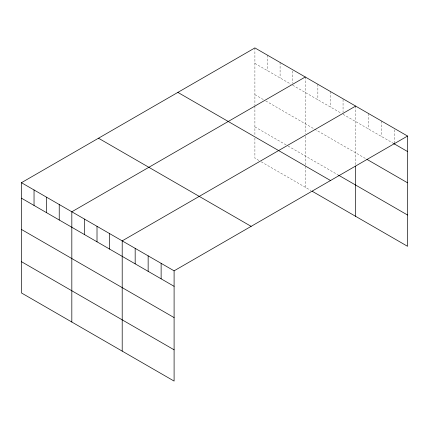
<?xml version="1.0" encoding="UTF-8"?>
<svg xmlns="http://www.w3.org/2000/svg" width="429" height="429" viewBox="0 0 429 429"><rect width="100%" height="100%" fill="white"/><g stroke="black" fill="none" stroke-linecap="round" stroke-linejoin="round"><path stroke-width="0.32" stroke-dasharray="2.15 1.61" d="M254.901 63.401L290.964 84.223M292.68 85.215L341.339 113.304M343.055 114.296L392.884 143.066M254.901 94.675L263.486 99.63M265.776 100.954L365.803 158.703M254.901 126.898L287.527 145.737M288.1 146.064L337.902 174.817M258.907 160.484L254.901 158.167L254.901 137.972M261.197 161.803L310.998 190.556M394.573 129.848L394.573 142.106M381.601 121.069L381.601 136.551M368.624 113.578L368.624 129.059M355.646 106.086L355.646 164.843M343.055 99.458L343.055 112.36M330.459 91.543L330.459 107.025M317.868 84.272L317.868 99.753M305.276 77L305.276 133.869M305.276 136.395L305.276 165.101M305.276 166.404L305.276 187.253M292.68 71.021L292.68 83.28M280.089 62.457L280.089 77.944M267.492 55.191L267.492 70.672M254.901 47.919L254.901 105.416M254.901 106.049L254.901 135.366"/><path stroke-width="0.64" d="M407.55 136.052L174.099 270.833L174.099 381.081L21.45 292.948L21.45 182.7L254.901 47.919L407.55 136.052L407.55 246.3L312.146 191.221M305.276 77L71.825 211.781L71.825 322.034M355.646 106.086L122.201 240.867L122.201 351.115M393.447 143.393L407.55 151.534M366.929 159.357L407.55 182.808M338.476 175.15L407.55 215.026M177.863 92.396L330.512 180.529M98.488 138.218L251.137 226.351M21.45 182.7L174.099 270.833M21.45 198.182L174.099 286.315M21.45 229.456L174.099 317.589M21.45 261.679L174.099 349.807M394.573 142.75L394.573 144.042M355.646 166.109L355.646 216.339M161.127 263.342L161.127 278.823M148.15 255.85L148.15 271.332M135.173 248.359L135.173 263.84M109.604 233.596L109.604 249.077M97.013 226.324L97.013 241.806M84.416 219.053L84.416 234.534M59.229 204.51L59.229 219.997M46.638 197.238L46.638 212.725M34.041 189.967L34.041 205.453"/></g></svg>
